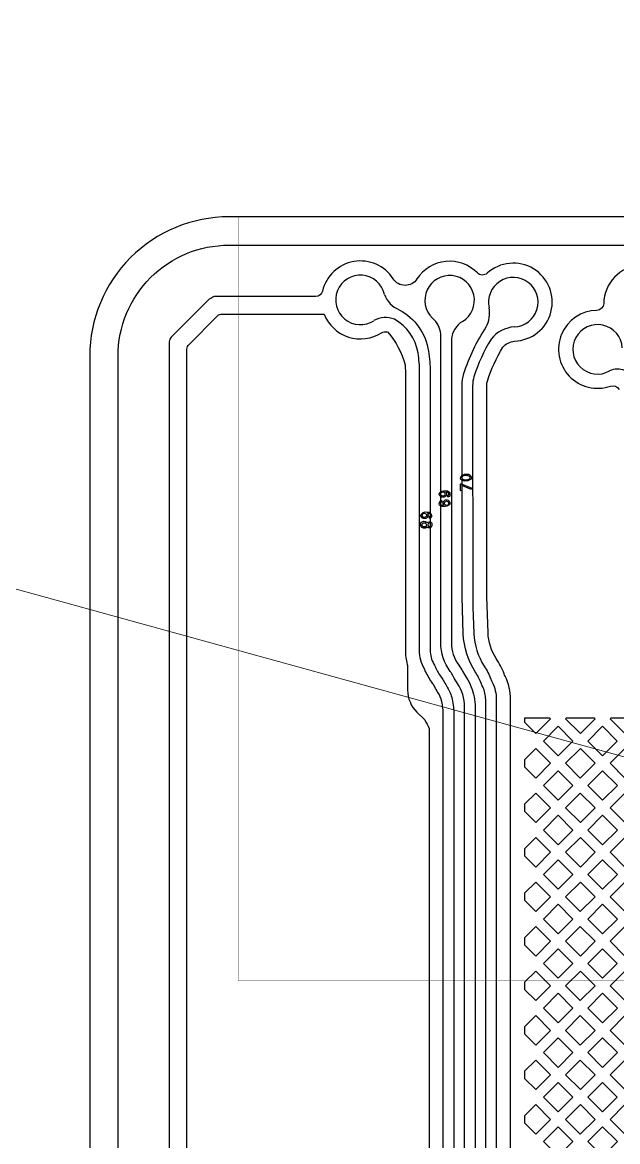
# Model space of a CAD drawing. Extents: x 726 to 4465, y 139 to 737.
# Drawn here: x 3896.67 to 3900.94, y 418.2 to 426.24 of the extents above; entities that cross this region are included whole.
import ezdxf

# ---------------------------------------------------------------- set-up
doc = ezdxf.new("R2010")
doc.units = 0
doc.layers.get('0').update_dxf_attribs({"lineweight": 5})
for name, color, linetype in [('bak_bak_ttr1-bcq6716', 11, 'Continuous'), ('bak_outline', 11, 'Continuous'), ('biaozhu1', 8, 'Continuous'), ('quyukuang', 9, 'Continuous')]:
    doc.layers.add(name, color=color, linetype=linetype)

msp = doc.modelspace()

# ---------------------------------------------------------------- linework, layer by layer
at = {"linetype": 'Continuous'}
msp.add_line((3881.8393, 426.2362), (3902.8182, 420.4576), dxfattribs=at)
at = {"layer": 'bak_bak_ttr1-bcq6716'}
msp.add_lwpolyline([(3897.3549, 342.0197), (3897.3549, 363.5511, -0.202307), (3901.8566, 374.2211, 0.202316), (3902.3714, 375.4413), (3902.3714, 380.9412, 0.202311), (3901.8566, 382.1614, -0.202307), (3897.3549, 392.8314), (3897.3549, 423.8397, -0.414216), (3898.1515, 424.6363), (3909.7514, 424.6363, -0.414216), (3910.5479, 423.8397), (3910.5479, 393.2462, 0.196007), (3911.3186, 391.3562, -0.196002), (3915.5644, 380.9414), (3915.5644, 375.4411, -0.196002), (3911.3186, 365.0263, 0.196006), (3910.5479, 363.1363), (3910.5479, 342.0197, -0.414217), (3909.7514, 341.2232), (3898.1515, 341.2232, -0.414217)], format="xyb", close=True, dxfattribs=at)
for points in [[(3900.1738, 392.9582), (3900.1738, 421.3701), (3900.1741, 421.3701), (3900.1741, 421.3716, 0.112924), (3900.1352, 421.541, -0.017476), (3900.1286, 421.5563, 0.04893), (3900.0707, 421.668, -0.133843), (3900.0128, 421.8509), (3900.0036, 422.11), (3900.0036, 423.6271, -0.0765), (3900.009, 423.6599, -0.057858), (3900.1181, 423.9029, -0.185811), (3900.2031, 423.9471, 1.431941), (3900.0064, 424.4344, -0.402909), (3899.9361, 424.4364, 0.479351), (3899.502, 424.3932, -0.543585), (3899.3316, 424.394, 0.662695), (3898.8234, 424.3063, -0.346749), (3898.7747, 424.268), (3898.0443, 424.2677, -0.055334), (3898.0099, 424.2491), (3897.7369, 423.9763, 0.199154), (3897.7222, 423.9409), (3897.7222, 392.9556, 0.067698)], [(3901.4004, 424.2527, 0.923267), (3900.8434, 424.2174, -0.402589), (3900.7936, 424.1677, 1.173389), (3900.8926, 423.6238, -0.371601), (3900.9546, 423.5997, 0.111791)], [(3899.2691, 424.2829, 0.230683), (3899.3746, 424.1723, -0.232804), (3899.5854, 423.8736, -0.038964), (3899.597, 423.7244), (3899.597, 421.7263, 0.130371), (3899.6236, 421.626, -0.023507), (3899.6357, 421.6029, 0.049043), (3899.6776, 421.5309, -0.034887), (3899.6975, 421.4991, 0.014221), (3899.7197, 421.4603, -0.082314), (3899.7543, 421.376, -0.055817), (3899.7672, 421.2611), (3899.7672, 392.9557, 0.202315)], [(3897.8497, 392.9556), (3897.8497, 423.8881, -0.198899), (3897.8644, 423.9235), (3898.067, 424.1261, -0.198831), (3898.1023, 424.1407), (3898.835, 424.1407, 0.473923), (3899.2475, 424.0075, -0.145265), (3899.2883, 424.0132), (3899.2919, 424.0104, -0.119036), (3899.4164, 423.7765, -0.021541), (3899.4189, 423.724), (3899.4189, 421.7267), (3899.4187, 421.7267, 0.067841), (3899.4327, 421.6249), (3899.4344, 421.618), (3899.4344, 421.4415, 0.196906), (3899.5012, 421.282), (3899.5576, 421.2256, -0.047957), (3899.5891, 421.1651), (3899.5891, 392.9556, 0.202307)], [(3899.8256, 422.1102), (3899.8256, 423.6269, -0.076986), (3899.8391, 423.7138, -0.069914), (3899.9992, 424.0485, 0.151843), (3900.021, 424.1864)], [(3899.691, 392.9557), (3899.691, 421.2611, 0.055802), (3899.68, 421.3591, 0.08277), (3899.6546, 421.4206, -0.014286), (3899.6302, 421.4634, 0.03514), (3899.6158, 421.4864, -0.048998), (3899.5664, 421.5711, 0.023848), (3899.5575, 421.5881, -0.130464), (3899.5208, 421.7263), (3899.5208, 423.7244, 0.038976), (3899.5101, 423.8618, 0.230884), (3899.3401, 424.1042, 0.2224), (3899.1928, 424.0938)], [(3899.8434, 392.9561), (3899.8434, 421.3198, 0.146958), (3899.7931, 421.4879, -0.021394), (3899.7623, 421.5404, 0.036286), (3899.7412, 421.5737, -0.160005), (3899.6732, 421.7808), (3899.6732, 423.9982, 0.1947), (3899.6142, 424.1112)], [(3899.8295, 424.0883, 0.23414), (3899.7494, 423.9607), (3899.7494, 421.7808, 0.16019), (3899.8027, 421.6188, -0.036303), (3899.8296, 421.576, 0.021453), (3899.8572, 421.529, -0.04827), (3899.8919, 421.4623, -0.096158), (3899.9196, 421.3198), (3899.9196, 392.9561, 0.2023)], [(3900.2019, 424.0492, 0.209639), (3900.0344, 423.9617, 0.05941), (3899.9116, 423.6906, 0.076708), (3899.9018, 423.6269), (3899.9033, 422.036), (3899.9109, 421.8467, 0.133969), (3899.9851, 421.6125, -0.048768), (3900.0337, 421.5188, 0.01771), (3900.0434, 421.4967, -0.11268), (3900.072, 421.3719), (3900.072, 392.9582, 0.050755)], [(3905.3801, 393.1708), (3905.3801, 395.457, -0.176164), (3905.389, 395.4815), (3905.389, 420.5344, -0.20628), (3905.5456, 420.8849), (3905.6504, 420.981, -0.153216), (3905.8433, 421.0711, 0.338092), (3906.0824, 421.3117), (3906.0853, 421.333, 0.232607), (3906.0122, 421.5471, -0.198875), (3905.9112, 421.7912), (3905.9112, 422.0899, 0.414222), (3905.6717, 422.3295), (3903.105, 422.3295, -0.198891), (3902.0888, 422.7505), (3902.0073, 422.8318, -0.031337), (3901.8286, 423.01), (3901.7511, 423.0977, 0.122359), (3901.4857, 423.2804, -0.102676), (3901.2304, 423.4425, 0.032524), (3901.1912, 423.4765, -0.114023), (3901.0428, 423.6508), (3900.9946, 423.7351, 0.225661), (3900.886, 423.7325)], [(3899.9958, 392.9582), (3899.9958, 421.3718, 0.113), (3899.9746, 421.4639, -0.017658), (3899.9629, 421.4907, 0.048689), (3899.9211, 421.5712, -0.133984), (3899.8348, 421.8437), (3899.8256, 422.1102)]]:
    msp.add_lwpolyline(points, format="xyb", dxfattribs=at)
for points in [[(3900.2754, 421.2091), (3900.3561, 421.1285), (3900.4621, 421.2345), (3900.4575, 421.239), (3900.2754, 421.239)], [(3900.5698, 421.2345), (3900.6759, 421.1285), (3900.7817, 421.2343), (3900.777, 421.239), (3900.5744, 421.239)], [(3900.8895, 421.2343), (3900.9954, 421.1285), (3901.1014, 421.2345), (3901.0968, 421.239), (3900.8942, 421.239)], [(3900.41, 421.0746), (3900.516, 420.9686), (3900.622, 421.0746), (3900.516, 421.1806)], [(3900.7297, 421.0746), (3900.8356, 420.9687), (3900.9415, 421.0746), (3900.8356, 421.1805)], [(3900.2754, 420.8896), (3900.3562, 420.8088), (3900.4621, 420.9147), (3900.3561, 421.0207), (3900.2754, 420.94)], [(3900.5698, 420.9147), (3900.6757, 420.8088), (3900.7817, 420.9148), (3900.6759, 421.0207)], [(3900.8895, 420.9148), (3900.9955, 420.8088), (3901.1014, 420.9147), (3900.9954, 421.0207)], [(3900.4101, 420.7549), (3900.516, 420.649), (3900.6218, 420.7549), (3900.516, 420.8608)], [(3900.7296, 420.7549), (3900.8356, 420.6489), (3900.9416, 420.7549), (3900.8356, 420.8609)], [(3900.2754, 420.5698), (3900.3561, 420.4891), (3900.4621, 420.5951), (3900.3562, 420.701), (3900.2754, 420.6203)], [(3900.5698, 420.5951), (3900.6759, 420.4891), (3900.7817, 420.595), (3900.6757, 420.701)], [(3900.8895, 420.595), (3900.9955, 420.489), (3901.1015, 420.595), (3900.9955, 420.701)], [(3900.4099, 420.4353), (3900.516, 420.3292), (3900.622, 420.4353), (3900.516, 420.5413)], [(3900.7297, 420.4353), (3900.8357, 420.3292), (3900.9416, 420.4351), (3900.8356, 420.5411)], [(3900.2754, 420.25), (3900.3561, 420.1694), (3900.4621, 420.2754), (3900.3561, 420.3814), (3900.2754, 420.3007)], [(3900.5698, 420.2754), (3900.6759, 420.1693), (3900.7819, 420.2754), (3900.6759, 420.3814)], [(3900.8896, 420.2754), (3900.9955, 420.1695), (3901.1014, 420.2754), (3900.9955, 420.3812)], [(3900.4099, 420.1155), (3900.516, 420.0095), (3900.622, 420.1155), (3900.516, 420.2215)], [(3900.7297, 420.1155), (3900.8356, 420.0096), (3900.9416, 420.1156), (3900.8357, 420.2215)], [(3900.2754, 419.9305), (3900.3562, 419.8497), (3900.4621, 419.9556), (3900.3561, 420.0616), (3900.2754, 419.9809)], [(3900.5698, 419.9556), (3900.6757, 419.8497), (3900.7817, 419.9557), (3900.6759, 420.0616)], [(3900.8895, 419.9557), (3900.9955, 419.8497), (3901.1015, 419.9557), (3900.9955, 420.0617)], [(3900.4101, 419.7958), (3900.516, 419.6899), (3900.6218, 419.7958), (3900.516, 419.9017)], [(3900.7296, 419.7958), (3900.8356, 419.6898), (3900.9416, 419.7958), (3900.8356, 419.9018)], [(3900.2754, 419.6107), (3900.3561, 419.53), (3900.4621, 419.636), (3900.3562, 419.7419), (3900.2754, 419.6612)], [(3900.5698, 419.636), (3900.6759, 419.53), (3900.7817, 419.6359), (3900.6757, 419.7419)], [(3900.8895, 419.6359), (3900.9954, 419.53), (3901.1014, 419.636), (3900.9955, 419.7419)], [(3900.4099, 419.4762), (3900.516, 419.3701), (3900.622, 419.4762), (3900.516, 419.5822)], [(3900.7297, 419.4762), (3900.8356, 419.3703), (3900.9415, 419.4762), (3900.8356, 419.582)], [(3900.2754, 419.2909), (3900.3561, 419.2102), (3900.4621, 419.3163), (3900.3561, 419.4223), (3900.2754, 419.3416)], [(3900.5698, 419.3163), (3900.6757, 419.2104), (3900.7817, 419.3164), (3900.6759, 419.4223)], [(3900.8895, 419.3164), (3900.9955, 419.2104), (3901.1014, 419.3163), (3900.9954, 419.4223)], [(3900.4099, 419.1564), (3900.5158, 419.0505), (3900.6218, 419.1565), (3900.516, 419.2624)], [(3900.7296, 419.1565), (3900.8356, 419.0505), (3900.9416, 419.1565), (3900.8356, 419.2625)], [(3900.2754, 418.9714), (3900.3561, 418.8907), (3900.462, 418.9966), (3900.3561, 419.1025), (3900.2754, 419.0218)], [(3900.5697, 418.9966), (3900.6757, 418.8906), (3900.7817, 418.9966), (3900.6757, 419.1026)], [(3900.8895, 418.9966), (3900.9955, 418.8906), (3901.1015, 418.9966), (3900.9955, 419.1026)], [(3900.4099, 418.8368), (3900.516, 418.7308), (3900.6218, 418.8367), (3900.5158, 418.9427)], [(3900.7296, 418.8367), (3900.8356, 418.7307), (3900.9416, 418.8367), (3900.8356, 418.9427)], [(3900.2754, 418.6516), (3900.3561, 418.5709), (3900.4621, 418.6769), (3900.3561, 418.783), (3900.2754, 418.7023)], [(3900.5698, 418.6769), (3900.6759, 418.5709), (3900.7817, 418.6768), (3900.6757, 418.7828)], [(3900.8895, 418.6768), (3900.9954, 418.5709), (3901.1014, 418.6769), (3900.9955, 418.7828)], [(3900.4099, 418.517), (3900.516, 418.411), (3900.622, 418.517), (3900.516, 418.6231)], [(3900.7297, 418.517), (3900.8356, 418.4112), (3900.9415, 418.517), (3900.8356, 418.6229)], [(3900.2754, 418.3318), (3900.3561, 418.2511), (3900.4621, 418.3572), (3900.3561, 418.4632), (3900.2754, 418.3825)], [(3900.5698, 418.3572), (3900.6757, 418.2513), (3900.7817, 418.3573), (3900.6759, 418.4632)], [(3900.8895, 418.3573), (3900.9955, 418.2513), (3901.1014, 418.3572), (3900.9954, 418.4632)], [(3900.4099, 418.1973), (3900.5158, 418.0914), (3900.6218, 418.1974), (3900.516, 418.3033)], [(3900.7296, 418.1974), (3900.8356, 418.0914), (3900.9416, 418.1974), (3900.8356, 418.3034)]]:
    msp.add_lwpolyline(points, close=True, dxfattribs=at)
for centre, radius, start, end in [((3899.0958, 424.2428), 0.1778, 13.00539, 303.04239), ((3899.7368, 424.2403), 0.178, 301.39334, 226.48552), ((3900.1941, 424.2268), 0.1778, 272.48545, 193.15103), ((3900.7995, 423.8878), 0.1778, 3.66421, 299.11885)]:
    msp.add_arc(centre, radius, start, end, dxfattribs=at)
at = {"layer": 'bak_outline'}
msp.add_lwpolyline([(3909.7514, 424.8397), (3898.1515, 424.8397, 0.414215), (3897.1515, 423.8397), (3897.1515, 392.8317, 0.202312), (3901.7146, 382.0156, -0.202309), (3902.168, 380.9412), (3902.168, 375.4413, -0.202309), (3901.7146, 374.3669, 0.202312), (3897.1515, 363.5508), (3897.1515, 342.0197, 0.414215), (3898.1515, 341.0197), (3909.7514, 341.0197, 0.414215), (3910.7514, 342.0197), (3910.7514, 363.1363, -0.196013), (3911.4641, 364.8841, 0.196007), (3915.7679, 375.4413), (3915.7679, 380.9412, 0.196007), (3911.4641, 391.4984, -0.196013), (3910.7514, 393.2462), (3910.7514, 423.8397, 0.414215)], format="xyb", close=True, dxfattribs=at)
at = {"layer": 'biaozhu1'}
for points in [[(3899.8137, 422.9636, -0.379177), (3899.8587, 422.9914, -0.482475), (3899.8934, 422.9618)], [(3899.8934, 422.9618, -0.402615), (3899.8173, 422.9533), (3899.8138, 422.9625, -0.055632), (3899.8137, 422.9636)], [(3899.6613, 422.8471, -0.379402), (3899.7072, 422.872, -0.577103), (3899.7376, 422.8339, -0.205996), (3899.7349, 422.8311), (3899.7283, 422.8282)], [(3899.7104, 422.8613, -0.597515), (3899.691, 422.8252, -0.359038), (3899.6616, 422.8453, -0.095784), (3899.6613, 422.8471)], [(3899.7283, 422.8282, -1.487491), (3899.7291, 422.8395, 0.775711), (3899.7104, 422.8613)], [(3899.8137, 422.8764), (3899.8137, 422.9163, -0.539242), (3899.8206, 422.9211), (3899.8906, 422.8925, -1), (3899.8868, 422.8832), (3899.8237, 422.909)], [(3899.8237, 422.909), (3899.8237, 422.8764, -1), (3899.8137, 422.8764)], [(3899.7413, 422.78, -0.421687), (3899.6649, 422.7697), (3899.6616, 422.7782, -0.095784), (3899.6613, 422.78)], [(3899.6743, 422.8017, -1.487712), (3899.6735, 422.7905, 0.775304), (3899.6921, 422.7686)], [(3899.5289, 422.6944, -0.379229), (3899.5748, 422.7193, -0.575841), (3899.6052, 422.6811, -0.205996), (3899.6025, 422.6783), (3899.5959, 422.6755)], [(3899.578, 422.7086, -0.597521), (3899.5586, 422.6724, -0.359264), (3899.5292, 422.6925, -0.095784), (3899.5289, 422.6944)], [(3899.5959, 422.6755, -1.487712), (3899.5967, 422.6867, 0.775304), (3899.578, 422.7086)], [(3899.5289, 422.6215, -0.871219), (3899.5747, 422.6414, -0.486307), (3899.6052, 422.6433)], [(3899.6052, 422.6433, -0.461994), (3899.5939, 422.6051, -0.324969), (3899.5747, 422.613, -0.596255), (3899.5292, 422.6197, -0.095784), (3899.5289, 422.6215)], [(3899.5967, 422.6377, 0.425409), (3899.5819, 422.6338), (3899.5799, 422.6272)], [(3899.5799, 422.6272), (3899.5819, 422.6206, 0.425256), (3899.5967, 422.6167)]]:
    msp.add_lwpolyline(points, format="xyb", dxfattribs=at)
msp.add_lwpolyline([(3899.8237, 422.9645), (3899.826, 422.9585, 0.272478), (3899.8813, 422.9585, 0.312161), (3899.8813, 422.9744, 0.272445), (3899.826, 422.9744), (3899.8237, 422.9684)], format="xyb", close=True, dxfattribs=at)
for centre, radius in [((3899.688, 422.8485), 0.0151), ((3899.7146, 422.7815), 0.0151), ((3899.5556, 422.6957), 0.0151), ((3899.5542, 422.6272), 0.0152)]:
    msp.add_circle(centre, radius, dxfattribs=at)
for centre, radius, start, end in [((3899.6807, 422.7831), 0.0197, 108.95533, 189.10163), ((3899.7116, 422.7815), 0.0233, 90.01938, 213.44904), ((3899.7158, 422.7796), 0.0255, 0.79792, 99.54164), ((3899.5781, 422.6272), 0.0213, 330.44427, 29.55573)]:
    msp.add_arc(centre, radius, start, end, dxfattribs=at)
at = {"layer": 'quyukuang', "const_width": 0.001}
msp.add_lwpolyline([(3898.2198, 419.3526), (3898.2198, 424.8435), (3907.8944, 424.8435), (3907.8944, 419.3526)], close=True, dxfattribs=at)

doc.saveas('drawing.dxf')
